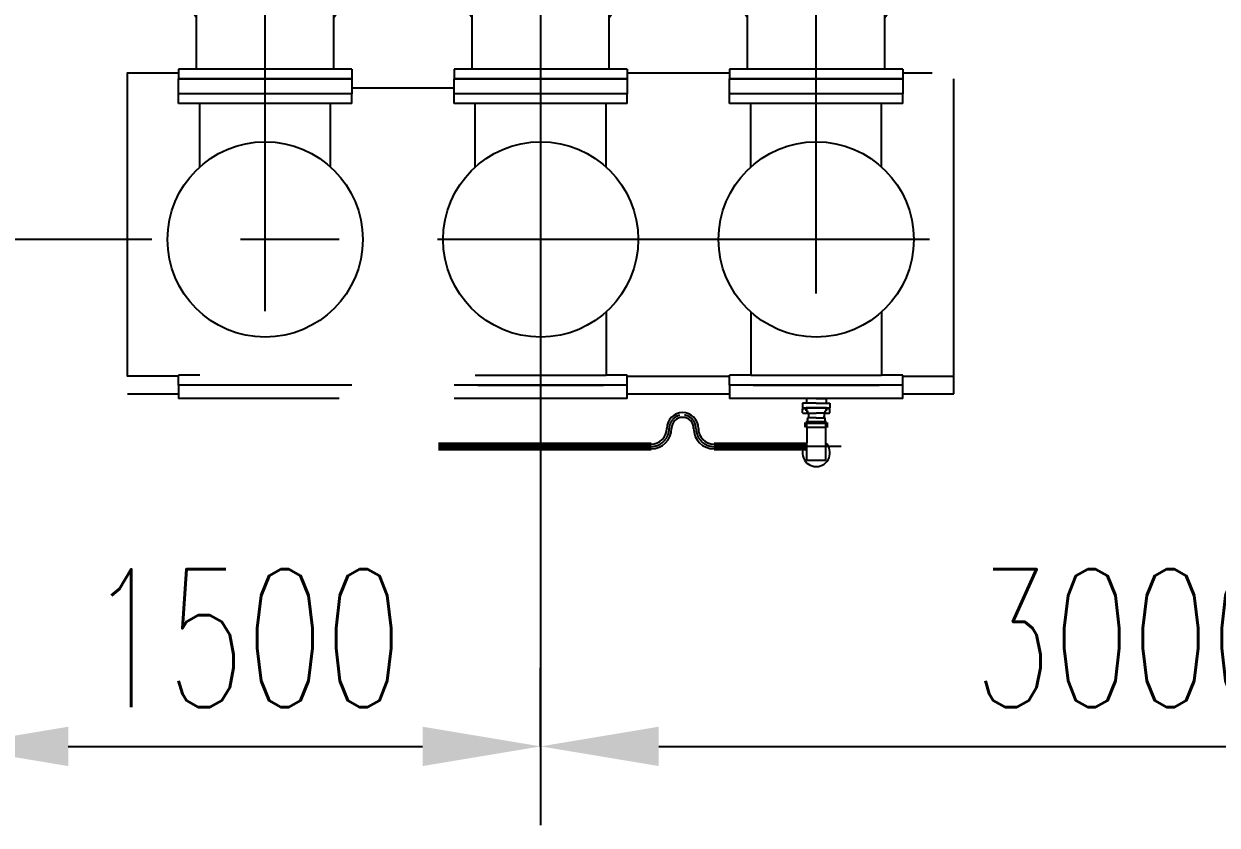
# Model space of a CAD drawing. Extents: x -61205 to 26665, y -81742 to 98141.
# Drawn here: x -30972 to -27940, y 62640 to 64675 of the extents above; entities that cross this region are included whole.
import ezdxf

# ---------------------------------------------------------------- set-up
doc = ezdxf.new("R2010")
doc.units = 0
doc.header["$LTSCALE"] = 1000
doc.header["$MEASUREMENT"] = 0
doc.linetypes.add('CENTER2', pattern=[1.125, 0.75, -0.125, 0.125, -0.125])
doc.linetypes.add('G', pattern=[2, 1.25, -0.25, 0.25, -0.25])
doc.layers.get('0').update_dxf_attribs({"linetype": 'CONTINUOUS'})
doc.layers.get('DEFPOINTS').update_dxf_attribs({"linetype": 'CONTINUOUS'})
for name, color, linetype in [('01', 7, 'CONTINUOUS'), ('05', 4, 'G'), ('09', 3, 'CONTINUOUS')]:
    doc.layers.add(name, color=color, linetype=linetype)
doc.styles.add('intecad', font='geditxt.shx', dxfattribs={"width": 0.667, "bigfont": 'hzfs_1.shx'})
doc.dimstyles.new('INTE$0', dxfattribs={"dimscale": 100, "dimtxt": 3.5, "dimasz": 3, "dimexe": 2, "dimexo": 0, "dimgap": 1, "dimtad": 1, "dimdsep": 46, "dimtxsty": 'intecad', "dimcen": 0, "dimclrd": 7, "dimclre": 7, "dimclrt": 6, "dimadec": 0, "dimazin": 2, "dimtp": 0.1, "dimtm": 0.1, "dimtfac": 0.71, "dimtix": 1, "dimtmove": 0, "dimatfit": 3, "dimfxl": 1, "dimlwd": -1, "dimlwe": -1, "dimarcsym": 0})

# ---------------------------------------------------------------- blocks, each defined once
blk = doc.blocks.new('*D221')
at = {"layer": '09', "color": 7, "transparency": 16777216}
for p, q in [((-29659, 64637.5), (-29659, 62639.8)), ((-26659, 64127.7), (-26659, 62639.8)), ((-29359, 62839.8), (-26959, 62839.8))]:
    blk.add_line(p, q, dxfattribs=at)
for points in [[(-29359, 62889.8), (-29359, 62789.8), (-29659, 62839.8)], [(-26959, 62889.8), (-26959, 62789.8), (-26659, 62839.8)]]:
    blk.add_solid(points, dxfattribs=at)
at = {"layer": 'DEFPOINTS', "color": 0, "transparency": 16777216}
for p in [(-29659, 64637.5, 0), (-26659, 64127.7), (-26659, 62839.8)]:
    blk.add_point(p, dxfattribs=at)
at = {"layer": '09', "color": 6, "transparency": 16777216, "insert": (-28159, 63114.8), "char_height": 350, "attachment_point": 5, "style": 'intecad'}
blk.add_mtext('3000', dxfattribs=at)
blk = doc.blocks.new('户内高位接地开关俯视图')
at = {"layer": '01'}
for p, q in [((-1000, 480), (-1000, 920)), ((-975, 920), (-1000, 920)), ((-975, 480), (-975, 920)), ((-25, 920), (0, 920)), ((-25, 480), (-25, 920)), ((0, 480), (0, 920)), ((-975, 874.2), (-458.9, 874.2)), ((-475, 858), (-475, 863)), ((-475, 863), (-463.9, 863)), ((-325, 858), (-475, 858)), ((-475, 858), (-475, 815)), ((-325, 858), (-475, 858)), ((-325, 863), (-336.1, 863)), ((-325, 863), (-325, 858)), ((-325, 815), (-325, 858)), ((-155.6, 874.2), (-25, 874.2)), ((-475, 815), (-325, 815)), ((-330, 815), (-470, 815)), ((-470, 585), (-470, 815)), ((-330, 780), (-330, 815)), ((-400, 775), (-455, 775)), ((-325.4, 775), (-400, 775)), ((-371.8, 775), (-372, 625)), ((-169, 775), (-325, 775)), ((-229, 775), (-229, 625)), ((-151, 643), (-151, 757)), ((-400, 625), (-455, 625)), ((-325.4, 625), (-400, 625)), ((-330, 585), (-330, 620)), ((-325, 625), (-169, 625)), ((-474.5, 585), (-330, 585)), ((-432.5, 558), (-432.5, 569)), ((-432.5, 569), (-367.5, 569)), ((-367.5, 558), (-432.5, 558)), ((-415, 465), (-415, 558)), ((-385, 465), (-385, 558)), ((-367.5, 569), (-367.5, 558)), ((-975, 525.8), (-424.4, 525.8)), ((-155.6, 525.8), (-25, 525.8)), ((-975, 480), (-1000, 480)), ((-415, 465), (-385, 465)), ((-414, 465), (-386, 465)), ((-414, 428), (-414, 465)), ((-386, 465), (-386, 428)), ((-25, 480), (0, 480)), ((-429.5, 441.5), (-370.5, 441.5)), ((-429.5, 236.5), (-429.5, 441.5)), ((-428.5, 444.5), (-428.5, 441.5)), ((-414, 428), (-386, 428)), ((-371.5, 441.5), (-371.5, 444.5)), ((-370.5, 441.5), (-370.5, 236.5)), ((-414, 261), (-386, 261)), ((-414, 261), (-414, 224)), ((-386, 224), (-386, 261)), ((-975, 220), (-1000, 220)), ((-1000, -220), (-1000, 220)), ((-975, -220), (-975, 220)), ((-429.5, 236.5), (-370.5, 236.5)), ((-428.5, 233.5), (-428.5, 236.5)), ((-415, 224), (-385, 224)), ((-415, 224), (-415, 131)), ((-414, 224), (-386, 224)), ((-385, 224), (-385, 131)), ((-371.5, 236.5), (-371.5, 233.5)), ((-25, 220), (0, 220)), ((-25, -220), (-25, 220)), ((0, -220), (0, 220)), ((-975, 174.2), (-424.4, 174.2)), ((-155.6, 174.2), (-25, 174.2)), ((-470, -115), (-470, 115)), ((-330, 115), (-470, 115)), ((-330, 80), (-330, 115)), ((-400, 75), (-455, 75)), ((-325.4, 75), (-400, 75)), ((-371.8, 75), (-372, -75)), ((-169, 75), (-325, 75)), ((-229, 75), (-229, -75)), ((-151, -57), (-151, 57)), ((-400, -75), (-455, -75)), ((-325.4, -75), (-400, -75)), ((-330, -115), (-330, -80)), ((-325, -75), (-169, -75)), ((-474.5, -115), (-330, -115)), ((-415, -224), (-415, -131)), ((-385, -224), (-385, -131)), ((-975, -174.2), (-424.4, -174.2)), ((-155.6, -174.2), (-25, -174.2)), ((-975, -220), (-1000, -220)), ((-415, -224), (-385, -224)), ((-414, -261), (-414, -224)), ((-414, -224), (-386, -224)), ((-386, -224), (-386, -261)), ((-25, -220), (0, -220)), ((-429.5, -247.5), (-370.5, -247.5)), ((-429.5, -452.5), (-429.5, -247.5)), ((-428.5, -244.5), (-428.5, -247.5)), ((-414, -261), (-386, -261)), ((-371.5, -247.5), (-371.5, -244.5)), ((-370.5, -247.5), (-370.5, -452.5)), ((-429.5, -452.5), (-370.5, -452.5)), ((-428.5, -455.5), (-428.5, -452.5)), ((-414, -439), (-414, -476)), ((-414, -439), (-386, -439)), ((-386, -476), (-386, -439)), ((-371.5, -452.5), (-371.5, -455.5)), ((-1000, -920), (-1000, -480)), ((-975, -480), (-1000, -480)), ((-975, -920), (-975, -480)), ((-415, -476), (-415, -569)), ((-415, -476), (-385, -476)), ((-414, -476), (-386, -476)), ((-385, -476), (-385, -569)), ((-25, -920), (-25, -480)), ((-25, -480), (0, -480)), ((0, -920), (0, -480)), ((-975, -525.8), (-424.4, -525.8)), ((-155.6, -525.8), (-25, -525.8)), ((-330, -585), (-470, -585)), ((-470, -815), (-470, -585)), ((-330, -620), (-330, -585)), ((-400, -625), (-455, -625)), ((-325.4, -625), (-400, -625)), ((-371.8, -625), (-372, -775)), ((-169, -625), (-325, -625)), ((-229, -625), (-229, -775)), ((-151, -757), (-151, -643)), ((-400, -775), (-455, -775)), ((-325.4, -775), (-400, -775)), ((-330, -815), (-330, -780)), ((-325, -775), (-169, -775)), ((-474.5, -815), (-330, -815)), ((-455, -835), (-455, -975)), ((-345, -835), (-345, -975)), ((-975, -874.2), (-455, -874.2)), ((-155.6, -874.2), (-25, -874.2)), ((-975, -920), (-1000, -920)), ((-25, -920), (0, -920)), ((-74.1, -1273), (-580.1, -1273)), ((-556.9, -1273), (-563.9, -1273)), ((-563.9, -1273), (-563.9, -1285)), ((-563.9, -1273), (-563.9, -1285)), ((-480.4, -1273), (-556.9, -1273)), ((-466.5, -1273.1), (-466.5, -1283.1)), ((-332.1, -1273.1), (-332.1, -1283.1)), ((-559.9, -1289), (-450.7, -1289)), ((-466.5, -1283.1), (-455.6, -1283.1)), ((-343, -1283.1), (-332.1, -1283.1))]:
    blk.add_line(p, q, dxfattribs=at)
at = {"layer": '01', "ltscale": 10}
for p, q in [((-580.1, -995), (-580.1, -1273)), ((-74.1, -995), (-580.1, -995)), ((-353.1, -990), (-447.1, -990)), ((-447.1, -990), (-447.1, -995)), ((-353.1, -990), (-353.1, -995)), ((-74.1, -995), (-74.1, -1273)), ((-74.1, -995), (-74.1, -1273))]:
    blk.add_line(p, q, dxfattribs=at)
at = {"layer": '01'}
for points in [[(-325, 585), (-325, 569), (-475, 569), (-475, 585)], [(-368, 451.5), (-368, 444.5), (-432, 444.5), (-432, 451.5)], [(-368, 226.5), (-368, 233.5), (-432, 233.5), (-432, 226.5)], [(-325, 115), (-325, 131), (-475, 131), (-475, 115)], [(-325, -115), (-325, -131), (-475, -131), (-475, -115)], [(-368, -237.5), (-368, -244.5), (-432, -244.5), (-432, -237.5)], [(-368, -462.5), (-368, -455.5), (-432, -455.5), (-432, -462.5)], [(-325, -585), (-325, -569), (-475, -569), (-475, -585)], [(-475, -815), (-325, -815), (-325, -835), (-475, -835)], [(-490, -975), (-310, -975), (-310, -995), (-490, -995)]]:
    blk.add_lwpolyline(points, close=True, dxfattribs=at)
for centre, radius in [((-290, 700), 32.1), ((-290, 700), 22.5), ((-290, 0), 32.1), ((-290, 0), 22.5), ((-290, -700), 32.1), ((-290, -700), 22.5)]:
    blk.add_circle(centre, radius, dxfattribs=at)
for centre, radius, start, end in [((-710, 700), 220, 52.3557, 127.6443), ((-400, 863), 60, 3.5833, 176.4167), ((-290, 700), 220, 244.417, 108.7437), ((-463.9, 867), 4, 270, 356.4167), ((-336.1, 867), 4, 183.5833, 270), ((-290, 700), 220, 147.2362, 212.7638), ((-450.5, 755), 20, 90, 163.8726), ((-325, 780), 5, 180, 270), ((-169, 757), 18, 0, 90), ((-450.5, 645), 20, 196.1274, 270), ((-169, 643), 18, 270, 0), ((-325, 620), 5, 90, 180), ((-290, 700), 220, 216.545, 235.3765), ((-710, 700), 220, 232.3557, 307.6443), ((-710, 0), 220, 52.3557, 127.6443), ((-290, 0), 220, 244.417, 115.583), ((-290, 0), 220, 124.6235, 143.455), ((-290, 0), 220, 147.2362, 212.7638), ((-450.5, 55), 20, 90, 163.8726), ((-325, 80), 5, 180, 270), ((-169, 57), 18, 0, 90), ((-450.5, -55), 20, 196.1274, 270), ((-169, -57), 18, 270, 0), ((-325, -80), 5, 90, 180), ((-290, 0), 220, 216.545, 235.3765), ((-710, 0), 220, 232.3557, 307.6443), ((-710, -700), 220, 52.3557, 127.6443), ((-290, -700), 220, 255.5225, 115.583), ((-290, -700), 220, 124.6235, 143.455), ((-290, -700), 220, 147.2362, 212.7638), ((-450.5, -645), 20, 90, 163.8726), ((-325, -620), 5, 180, 270), ((-169, -643), 18, 0, 90), ((-169, -757), 18, 270, 0), ((-450.5, -755), 20, 196.1274, 270), ((-325, -780), 5, 90, 180), ((-290, -700), 220, 217.8529, 221.4096), ((-710, -700), 220, 232.3557, 307.6443), ((-559.9, -1285), 4, 180, 270), ((-455.6, -1287.1), 4, 26.9444, 90), ((-410.8, -1273.1), 43, 196.4381, 261.6634), ((-400.1, -1258.1), 60, 253.5961, 333.0556), ((-343, -1287.1), 4, 90, 153.0556)]:
    blk.add_arc(centre, radius, start, end, dxfattribs=at)
at = {"layer": '05'}
blk.add_line((-400, 931.4), (-400, -1351.5), dxfattribs=at)
at = {"layer": '05', "linetype": 'CENTER2', "lineweight": -3}
blk.add_line((-400.1, -1006), (-400.1, -980.5), dxfattribs=at)
at = {"layer": 'DEFPOINTS', "linetype": 'ByBlock'}
for p in [(-347, 585), (-347, 585), (-347, -115), (-347, -115), (-347, -815), (-347, -815)]:
    blk.add_point(p, dxfattribs=at)
blk = doc.blocks.new('*D301')
at = {"layer": '09', "color": 7, "transparency": 16777216}
for p, q in [((-31159, 62839.8), (-31159, 63039.8)), ((-29659, 62839.8), (-29659, 63039.8)), ((-30859, 62839.8), (-29959, 62839.8))]:
    blk.add_line(p, q, dxfattribs=at)
for points in [[(-30859, 62889.8), (-30859, 62789.8), (-31159, 62839.8)], [(-29959, 62889.8), (-29959, 62789.8), (-29659, 62839.8)]]:
    blk.add_solid(points, dxfattribs=at)
at = {"layer": 'DEFPOINTS', "color": 0, "transparency": 16777216}
for p in [(-31159, 62839.8, 0), (-29659, 62839.8, 0), (-29659, 62839.8)]:
    blk.add_point(p, dxfattribs=at)
at = {"layer": '09', "color": 6, "transparency": 16777216, "insert": (-30409, 63114.8), "char_height": 350, "attachment_point": 5, "style": 'intecad'}
blk.add_mtext('1500', dxfattribs=at)

msp = doc.modelspace()

# ---------------------------------------------------------------- hatches: boundary and pattern name
msp.add_hatch(color=256).paths.add_polyline_path([(-28986.77, 63607.942), (-28983.112, 63611.6), (-28983.112, 63590.387), (-28986.77, 63595.442)])

# ---------------------------------------------------------------- linework, layer by layer
for p, q in [((-28983.112, 63611.6, 0.021), (-28986.77, 63607.942, 0.021)), ((-28986.77, 63607.942, 0.021), (-28986.77, 63595.442, 0.021)), ((-28986.77, 63595.442, 0.021), (-28983.112, 63590.387, 0.021))]:
    msp.add_line(p, q)
at = {"color": 0, "linetype": 'ByBlock'}
for p in [(-28983.954, 63699.665, 0.021), (-28933.954, 63699.665, 0.021), (-28981.454, 63671.11, 0.021), (-28938.954, 63677.59, 0.021), (-28938.954, 63677.282, 0.021)]:
    msp.add_point(p, dxfattribs=at)
at = {"layer": '01'}
for p, q in [((-30578.954, 64560.665, 0.02), (-30578.954, 64535.665, 0.02)), ((-30138.954, 64560.665, 0.02), (-30578.954, 64560.665, 0.02)), ((-30138.954, 64560.665, 0.02), (-30138.954, 64535.665, 0.02)), ((-29438.954, 64560.665, 0.02), (-29878.954, 64560.665, 0.02)), ((-29878.954, 64560.665, 0.02), (-29878.954, 64535.665, 0.02)), ((-29438.954, 64560.665, 0.02), (-29438.954, 64535.665, 0.02)), ((-29178.954, 64560.665, 0.02), (-29178.954, 64535.665, 0.02)), ((-28738.954, 64560.665, 0.02), (-29178.954, 64560.665, 0.02)), ((-28738.954, 64560.665, 0.02), (-28738.954, 64535.665, 0.02)), ((-30578.954, 64497.665, 0.02), (-30578.954, 64535.665, 0.02)), ((-30578.954, 64535.665, 0.02), (-30138.954, 64535.665, 0.02)), ((-30138.954, 64535.665, 0.02), (-30578.954, 64535.665, 0.02)), ((-30138.954, 64535.665, 0.02), (-30138.954, 64497.665, 0.02)), ((-29878.954, 64535.665, 0.02), (-29438.954, 64535.665, 0.02)), ((-29438.954, 64535.665, 0.02), (-29878.954, 64535.665, 0.02)), ((-29878.954, 64497.665, 0.02), (-29878.954, 64535.665, 0.02)), ((-29438.954, 64535.665, 0.02), (-29438.954, 64497.665, 0.02)), ((-29178.954, 64497.665, 0.02), (-29178.954, 64535.665, 0.02)), ((-29178.954, 64535.665, 0.02), (-28738.954, 64535.665, 0.02)), ((-28738.954, 64535.665, 0.02), (-29178.954, 64535.665, 0.02)), ((-28738.954, 64535.665, 0.02), (-28738.954, 64497.665, 0.02)), ((-28608.954, 63735.665, 0.02), (-28608.954, 64535.615, 0.02)), ((-30578.954, 64472.665, 0.02), (-30578.954, 64497.665, 0.02)), ((-30138.954, 64497.665, 0.02), (-30578.954, 64497.665, 0.02)), ((-30138.954, 64472.665, 0.02), (-30138.954, 64497.665, 0.02)), ((-29438.954, 64497.665, 0.02), (-29878.954, 64497.665, 0.02)), ((-29878.954, 64472.665, 0.02), (-29878.954, 64497.665, 0.02)), ((-29438.954, 64472.665, 0.02), (-29438.954, 64497.665, 0.02)), ((-29178.954, 64472.665, 0.02), (-29178.954, 64497.665, 0.02)), ((-28738.954, 64497.665, 0.02), (-29178.954, 64497.665, 0.02)), ((-28738.954, 64472.665, 0.02), (-28738.954, 64497.665, 0.02)), ((-30138.954, 64472.665, 0.02), (-30578.954, 64472.665, 0.02)), ((-30524.954, 64311.915, 0.02), (-30524.954, 64472.665, 0.02)), ((-30192.954, 64311.915, 0.02), (-30192.954, 64472.665, 0.02)), ((-29438.954, 64472.665, 0.02), (-29878.954, 64472.665, 0.02)), ((-29824.954, 64311.915, 0.02), (-29824.954, 64472.665, 0.02)), ((-29492.954, 64311.915, 0.02), (-29492.954, 64472.665, 0.02)), ((-28738.954, 64472.665, 0.02), (-29178.954, 64472.665, 0.02)), ((-29124.954, 64311.915, 0.02), (-29124.954, 64472.665, 0.02)), ((-28792.954, 64311.915, 0.02), (-28792.954, 64472.665, 0.02)), ((-29492.954, 63943.415, 0.02), (-29492.954, 63782.665, 0.02)), ((-29124.954, 63943.415, 0.02), (-29124.954, 63782.665, 0.02)), ((-28792.954, 63943.415, 0.02), (-28792.954, 63782.665, 0.02)), ((-30578.954, 63757.665, 0.02), (-30578.954, 63782.665, 0.02)), ((-30524.954, 63782.665, 0.02), (-30578.954, 63782.665, 0.02)), ((-29824.954, 63782.665, 0.02), (-29492.954, 63782.665, 0.02)), ((-29438.954, 63782.665, 0.02), (-29492.954, 63782.665, 0.02)), ((-29438.954, 63757.665, 0.02), (-29438.954, 63782.665, 0.02)), ((-29124.954, 63782.665, 0.02), (-29178.954, 63782.665, 0.02)), ((-29178.954, 63757.665, 0.02), (-29178.954, 63782.665, 0.02)), ((-29124.954, 63782.665, 0.02), (-28792.954, 63782.665, 0.02)), ((-28738.954, 63782.665, 0.02), (-28792.954, 63782.665, 0.02)), ((-28738.954, 63757.665, 0.02), (-28738.954, 63782.665, 0.02)), ((-30578.954, 63757.665, 0.02), (-30578.954, 63723.665, 0.02)), ((-30138.954, 63757.665, 0.02), (-30578.954, 63757.665, 0.02)), ((-30138.954, 63757.665, 0.02), (-30578.954, 63757.665, 0.02)), ((-30518.954, 63757.665, 0.02), (-30578.954, 63757.665, 0.02)), ((-29438.954, 63757.665, 0.02), (-29878.954, 63757.665, 0.02)), ((-29438.954, 63757.665, 0.02), (-29878.954, 63757.665, 0.02)), ((-29818.954, 63757.665, 0.02), (-29498.954, 63757.665, 0.02)), ((-29438.954, 63757.665, 0.02), (-29498.954, 63757.665, 0.02)), ((-29438.954, 63780.665, 0.02), (-29178.418, 63780.665, 0.02)), ((-29438.954, 63723.665, 0.02), (-29438.954, 63757.665, 0.02)), ((-29118.954, 63757.665, 0.02), (-29178.954, 63757.665, 0.02)), ((-29178.954, 63757.665, 0.02), (-29178.954, 63723.665, 0.02)), ((-28738.954, 63757.665, 0.02), (-29178.954, 63757.665, 0.02)), ((-28738.954, 63757.665, 0.02), (-29178.954, 63757.665, 0.02)), ((-29118.954, 63757.665, 0.02), (-28798.954, 63757.665, 0.02)), ((-28738.954, 63757.665, 0.02), (-28798.954, 63757.665, 0.02)), ((-28738.954, 63780.665, 0.02), (-28608.954, 63780.665, 0.02)), ((-28738.954, 63723.665, 0.02), (-28738.954, 63757.665, 0.02)), ((-30708.954, 63735.665, 0.02), (-30578.954, 63735.665, 0.02)), ((-30170.837, 63723.665, 0.02), (-30578.954, 63723.665, 0.02)), ((-29470.837, 63723.665, 0.02), (-29878.954, 63723.665, 0.02)), ((-29438.954, 63723.665, 0.02), (-29470.837, 63723.665, 0.02)), ((-29438.954, 63735.665, 0.02), (-29178.954, 63735.665, 0.02)), ((-28770.837, 63723.665, 0.02), (-29178.954, 63723.665, 0.02)), ((-28983.954, 63723.665, 0.021), (-28983.954, 63711.665, 0.021)), ((-28958.954, 63723.665, 0.021), (-28983.954, 63723.665, 0.021)), ((-28958.954, 63723.665, 0.021), (-28933.954, 63723.665, 0.021)), ((-28933.954, 63723.665, 0.021), (-28933.954, 63711.665, 0.021)), ((-28738.954, 63723.665, 0.02), (-28770.837, 63723.665, 0.02)), ((-28738.954, 63735.665, 0.02), (-28608.954, 63735.665, 0.02)), ((-28994.083, 63697.432, 0.021), (-28993.083, 63698.432, 0.021)), ((-28994.083, 63687.432, 0.021), (-28994.083, 63697.432, 0.021)), ((-28958.954, 63711.665, 0.021), (-28993.954, 63711.665, 0.021)), ((-28993.954, 63711.665, 0.021), (-28993.954, 63699.665, 0.021)), ((-28993.954, 63699.665, 0.021), (-28958.954, 63699.665, 0.021)), ((-28993.083, 63698.432, 0.021), (-28984.083, 63698.432, 0.021)), ((-28984.083, 63692.665, 0.021), (-28984.083, 63698.432, 0.021)), ((-28984.083, 63692.665, 0.021), (-28981.454, 63692.665, 0.021)), ((-28983.954, 63699.665, 0.021), (-28983.954, 63692.665, 0.021)), ((-28933.954, 63699.665, 0.021), (-28983.954, 63699.665, 0.021)), ((-28981.583, 63686.432, 0.021), (-28981.583, 63692.665, 0.021)), ((-28981.454, 63692.665, 0.021), (-28981.454, 63686.665, 0.021)), ((-28958.954, 63711.665, 0.021), (-28923.954, 63711.665, 0.021)), ((-28958.954, 63699.665, 0.021), (-28923.954, 63699.665, 0.021)), ((-28936.454, 63686.432, 0.021), (-28936.454, 63692.665, 0.021)), ((-28936.454, 63692.665, 0.021), (-28933.73, 63692.665, 0.021)), ((-28936.173, 63692.665, 0.021), (-28936.173, 63686.432, 0.021)), ((-28933.954, 63692.665, 0.021), (-28933.954, 63699.665, 0.021)), ((-28933.954, 63698.432, 0.021), (-28925.083, 63698.432, 0.021)), ((-28933.73, 63698.432, 0.021), (-28933.73, 63692.665, 0.021)), ((-28925.083, 63698.432, 0.021), (-28924.083, 63697.432, 0.021)), ((-28924.083, 63687.432, 0.021), (-28924.083, 63697.432, 0.021)), ((-28923.954, 63711.665, 0.021), (-28923.954, 63699.665, 0.021)), ((-28994.083, 63687.432, 0.021), (-28993.083, 63686.432, 0.021)), ((-28993.083, 63686.432, 0.021), (-28981.583, 63686.432, 0.021)), ((-28981.454, 63686.665, 0.021), (-28958.955, 63686.665, 0.021)), ((-28981.454, 63674.665, 0.021), (-28981.454, 63662.665, 0.021)), ((-28958.955, 63674.665, 0.021), (-28981.454, 63674.665, 0.021)), ((-28981.454, 63662.665, 0.021), (-28936.454, 63662.665, 0.021)), ((-28978.954, 63686.665, 0.021), (-28978.954, 63674.665, 0.021)), ((-28936.454, 63686.665, 0.021), (-28958.955, 63686.665, 0.021)), ((-28958.955, 63674.665, 0.021), (-28936.454, 63674.665, 0.021)), ((-28938.954, 63686.665, 0.021), (-28938.954, 63674.665, 0.021)), ((-28936.454, 63686.432, 0.021), (-28925.083, 63686.432, 0.021)), ((-28936.454, 63662.665, 0.021), (-28936.454, 63674.665, 0.021)), ((-28936.454, 63670.051, 0.021), (-28936.454, 63674.665, 0.021)), ((-28925.083, 63686.432, 0.021), (-28924.083, 63687.432, 0.021)), ((-28985.454, 63650.442, 0.021), (-28932.454, 63650.442, 0.021)), ((-28983.107, 63650.442, 0.021), (-28983.107, 63610.99, 0.021)), ((-28935.103, 63650.442, 0.021), (-28935.103, 63566.445, 0.021)), ((-28983.103, 63566.445, 0.021), (-28983.107, 63610.99, 0.021)), ((-28935.103, 63566.445, 0.021), (-28983.103, 63566.445, 0.021))]:
    msp.add_line(p, q, dxfattribs=at)
at = {"layer": '01', "lineweight": 50, "ltscale": 0.5}
for p, q in [((-28932.454, 63662.665, 0.021), (-28985.454, 63662.665, 0.021)), ((-28985.454, 63650.442, 0.021), (-28985.454, 63662.665, 0.021)), ((-28932.454, 63662.665, 0.021), (-28932.454, 63650.156, 0.021)), ((-29918.394, 63607.661, 0.021), (-29378.394, 63607.661, 0.021)), ((-29218.394, 63607.661, 0.021), (-28983.107, 63607.661, 0.021)), ((-29918.394, 63595.661, 0.021), (-29378.394, 63595.661, 0.021)), ((-29218.394, 63595.661, 0.021), (-28983.106, 63595.661, 0.021))]:
    msp.add_line(p, q, dxfattribs=at)
at = {"layer": '01', "ltscale": 8}
for p, q in [((-29338.394, 63647.661, 0.021), (-29338.394, 63647.661, 0.021)), ((-29258.394, 63647.661, 0.021), (-29258.394, 63647.661, 0.021))]:
    msp.add_line(p, q, dxfattribs=at)
at = {"layer": '01'}
for points, elevation in [([(-30578.954, 63780.665), (-30708.954, 63780.665), (-30708.954, 64550.665), (-30578.954, 64550.665)], 0.02), ([(-29438.954, 64550.665), (-29178.954, 64550.665)], 0.02), ([(-28738.954, 64550.665), (-28663.954, 64550.665)], 0.01), ([(-30138.954, 64512.665), (-29878.954, 64512.665)], 0.02)]:
    msp.add_lwpolyline(points, dxfattribs=dict(at, elevation=elevation))
for centre in [(-30358.954, 64127.665, 0.006), (-29658.954, 64127.665, 0.006), (-28958.954, 64127.665, 0.006)]:
    msp.add_circle(centre, 248, dxfattribs=at)
for centre, radius, start, end in [((-29298.394, 63647.661, 0.021), 40, 0, 180), ((-29298.394, 63647.661, 0.021), 28, 0, 180), ((-29378.394, 63647.661, 0.021), 40, 270, 0), ((-29378.394, 63647.661, 0.021), 52, 270, 0), ((-28958.954, 63585.659, 0.021), 35, 133.636683, 47.042544)]:
    msp.add_arc(centre, radius, start, end, dxfattribs=at)
at = {"layer": '01', "ltscale": 2}
for radius in [52, 40]:
    msp.add_arc((-29218.394, 63647.661, 0.021), radius, 180, 270, dxfattribs=at)
at = {"layer": '05'}
for p, q in [((-29658.954, 63693.591, 0.006), (-29658.954, 69517.148, 0.006)), ((-30358.954, 63945.112, 0.006), (-30358.954, 69294.477, 0.006)), ((-28958.954, 63990.496, 0.006), (-28958.954, 69259.222, 0.006)), ((-29658.954, 63646.442, 0.006), (-29658.954, 69180.699, 0.006)), ((-28671.284, 64127.665, 0.006), (-36077.653, 64127.665, 0.006))]:
    msp.add_line(p, q, dxfattribs=at)
at = {"layer": '05', "ltscale": 0.5}
for p, q in [((-29378.394, 63601.661, 0.021), (-29918.394, 63601.661, 0.021)), ((-28895.203, 63601.661, 0.021), (-29218.394, 63601.661, 0.021))]:
    msp.add_line(p, q, dxfattribs=at)
at = {"layer": '05'}
for start, end in [(102.496869, 180), (0, 81.269492)]:
    msp.add_arc((-29298.394, 63647.661, 0.021), 34, start, end, dxfattribs=at)
at = {"layer": '05', "ltscale": 8}
for centre, start, end in [((-29378.394, 63647.661, 0.021), 270, 0), ((-29218.394, 63647.661, 0.021), 180, 270)]:
    msp.add_arc(centre, 46, start, end, dxfattribs=at)
at = {"layer": '09', "color": 7}
msp.add_line((-30646.624, 64127.665, -0.001), (-32186.086, 64127.665, -0.001), dxfattribs=at)

# ---------------------------------------------------------------- block references
at = {"layer": '01', "rotation": 90}
msp.add_blockref('户内高位接地开关俯视图', (-29658.954, 65535.665, 0.006), dxfattribs=at)

# ---------------------------------------------------------------- dimensions: what is measured, and where the dimension line sits
at = {"layer": '09'}
for base, p1, p2, picture, middle in [((-26658.954, 62839.822, -0.001), (-29658.954, 64637.478, 0.006), (-26658.954, 64127.665, -0.001), '*D221', (-28158.954, 63114.822, -0.001)), ((-29658.954, 62839.822), (-31158.954, 62839.822, -0.001), (-29658.954, 62839.822, -0.001), '*D301', (-30408.954, 63114.822))]:
    dim = msp.add_linear_dim(base=base, p1=p1, p2=p2, dimstyle='INTE$0', override={"dimtmove": 1}, dxfattribs=at)
    dim.commit()
    dim.dimension.update_dxf_attribs({"geometry": picture, "text_midpoint": middle})

doc.saveas('drawing.dxf')
